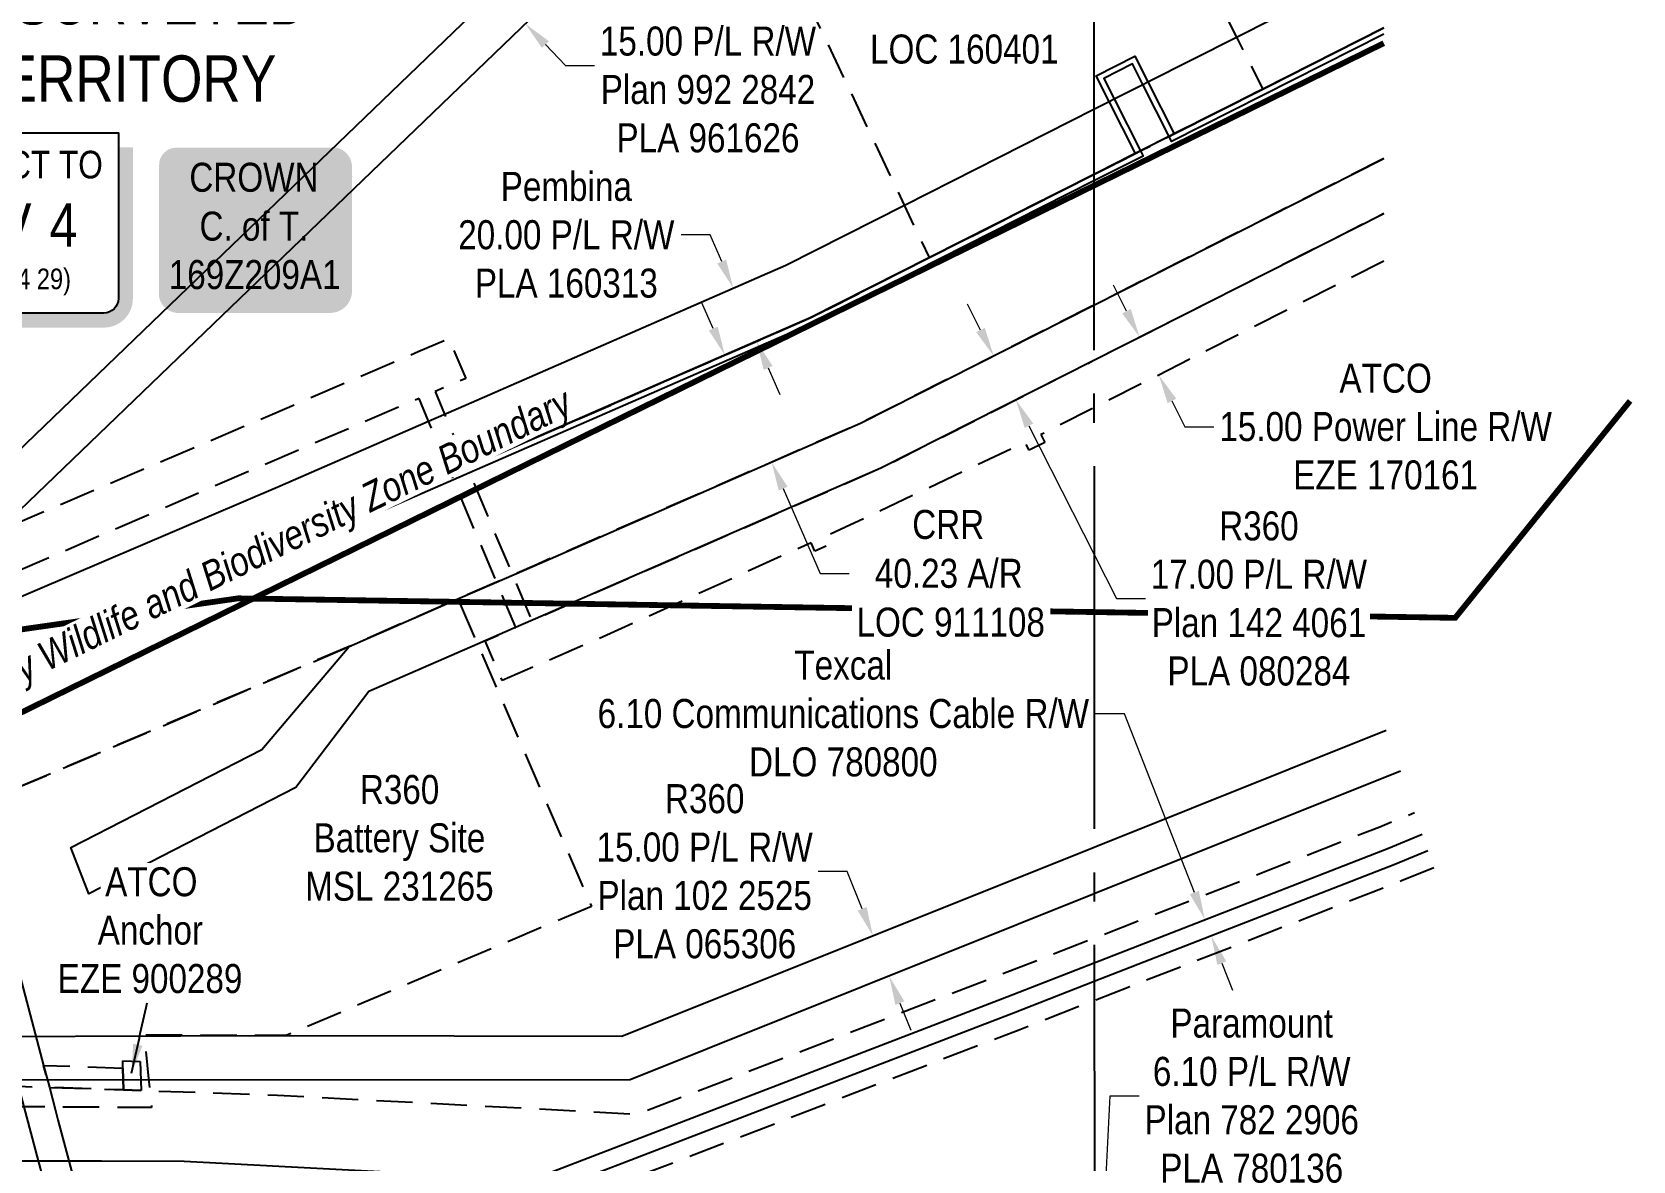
# Model space of a CAD drawing. Extents: x 497994 to 505890, y 6026126 to 6031630.
# Drawn here: x 501981 to 502532, y 6026602 to 6026991 of the extents above; entities that cross this region are included whole.
import ezdxf
from ezdxf.enums import TextEntityAlignment as Align

# ---------------------------------------------------------------- set-up
doc = ezdxf.new("R2010")
doc.units = 0
doc.header["$LTSCALE"] = 5
doc.header["$PDMODE"] = 3
doc.header["$PDSIZE"] = 20
for name, pattern in [('DASHDOT2', [12.7, 6.35, -3.175, 0, -3.175]), ('foc-ACCESSROAD', [3.75, 2.5, -1.25]), ('foc-FLOWLINE', [3.75, 2.5, -1.25]), ('foc-QUARTERLINE', [33, 25, -3, 2, -3])]:
    doc.linetypes.add(name, pattern=pattern)
doc.layers.get('Defpoints').update_dxf_attribs({"color": 9})
for name, color, linetype in [('AS-WILDLIFE', 131, 'DASHDOT2'), ('C-RW', 13, 'Continuous'), ('C-WS', 13, 'foc-ACCESSROAD'), ('CG-NOTES', 7, 'Continuous'), ('CTW', 7, 'Continuous'), ('F-AR', 190, 'foc-ACCESSROAD'), ('F-EZE', 190, 'foc-FLOWLINE'), ('F-RW', 190, 'Continuous'), ('F-WS', 190, 'foc-ACCESSROAD'), ('L-QSEC', 8, 'foc-QUARTERLINE'), ('L-UNS-T', 3, 'Continuous')]:
    doc.layers.add(name, color=color, linetype=linetype)
for name, color, linetype, lineweight in [('C-WS-T', 13, 'Continuous', 9), ('F-AR-T', 190, 'Continuous', 9), ('F-EZE-T', 190, 'Continuous', 9), ('F-RW-T', 190, 'Continuous', 9), ('F-WS-T', 190, 'Continuous', 9)]:
    doc.layers.add(name, color=color, linetype=linetype, lineweight=lineweight)
doc.styles.add('80', font='ARIALN.TTF', dxfattribs={"height": 10})
doc.styles.add('80CG', font='ARIALN.TTF', dxfattribs={"height": 10})
doc.styles.add('80L', font='ARIALN.TTF', dxfattribs={"height": 10})
doc.styles.add('HRV', font='ARIALN.TTF', dxfattribs={"height": 3})
doc.styles.add('MtXpl_Arial_Narrow', font='ARIALNI.TTF')
doc.dimstyles.new('Compass 5 000', dxfattribs={"dimscale": 5, "dimtxt": 9, "dimasz": 2, "dimexe": 0.2, "dimexo": 0.0625, "dimgap": 0.5, "dimtad": 0, "dimtih": 1, "dimtoh": 1, "dimzin": 0, "dimdsep": 46, "dimtxsty": '80CG', "dimcen": 0.1, "dimse1": 1, "dimse2": 1, "dimclrd": 256, "dimclrt": 256, "dimaunit": 1, "dimadec": 4, "dimazin": 0, "dimtfac": 0.06, "dimtofl": 0, "dimtmove": 0, "dimatfit": 1, "dimfxl": 0.2, "dimtolj": 1, "dimtzin": 0, "dimlwd": -1, "dimarcsym": 0})

# ---------------------------------------------------------------- blocks, each defined once
blk = doc.blocks.new('*D420')
at = {"layer": 'Defpoints', "color": 0, "transparency": 16777216}
for p in [(502401.89, 6026691.56), (502404.11, 6026685.88), (502384.73, 6026684.87)]:
    blk.add_point(p, dxfattribs=at)
at = {"layer": 'F-RW-T', "transparency": 16777216}
for p, q in [((502357.07, 6026755.84), (502347.07, 6026755.84)), ((502381.1, 6026694.19), (502357.07, 6026755.84)), ((502390.57, 6026669.88), (502394.2, 6026660.56))]:
    blk.add_line(p, q, dxfattribs=at)
for points in [[(502382.65, 6026694.8), (502379.54, 6026693.59), (502384.73, 6026684.87)], [(502392.12, 6026670.48), (502389.02, 6026669.27), (502386.94, 6026679.19)]]:
    blk.add_solid(points, dxfattribs=at)
at = {"layer": 'F-RW-T', "transparency": 16777216, "insert": (502260.15, 6026755.84), "char_height": 10, "attachment_point": 5, "style": '80CG'}
blk.add_mtext('\\A1;Texcal\\P6.10 Communications Cable R/W\\PDLO 780800', dxfattribs=at)
blk = doc.blocks.new('*U423')
h = blk.add_hatch(color=59)
edge = h.paths.add_edge_path()
edge.add_line((-26.5, -28.5), (26.5, -28.5))
edge.add_arc((26.5, -22.5), 6, 270, 360)
edge.add_line((32.5, -22.5), (32.5, 21))
edge.add_arc((26.5, 21), 6, 0, 90)
edge.add_line((26.5, 27), (-26.5, 27))
edge.add_arc((-26.5, 21), 6, 90, 180)
edge.add_line((-32.5, 21), (-32.5, -22.5))
edge.add_arc((-26.5, -22.5), 6, 180, 270)
at = {"color": 1, "flags": 128}
blk.add_lwpolyline([(-26.5, -28.5, 3, 3, 0), (26.5, -28.5, 3, 3, 0.414214), (32.5, -22.5, 3, 3, 0), (32.5, 21, 3, 0, 0.414214), (26.5, 27, 0, 0, 0), (-26.5, 27, 0, 0, 0.414214), (-32.5, 21, 0, 0, 0), (-32.5, -22.5, 0, 3, 0.414214)], format="xyseb", close=True, dxfattribs=at)
blk.add_lwpolyline([(-23.15, 2.52, 0, 7.5, 0), (0, 0, 0, 0, 0)], format="xyseb", dxfattribs=at)
at = {"color": 1, "style": '80'}
blk.add_attdef('ENTER_TEXT_001', (-35.99, -5), '', height=10, dxfattribs=at)
blk = doc.blocks.new('HRV')
blk.add_lwpolyline([(-35.14, 31.6), (37.21, 31.6), (37.21, -25.54, -0.414214), (32.21, -30.54), (-40.14, -30.54), (-40.14, 26.6, -0.414214)], format="xyb", close=True)
at = {"const_width": 5, "flags": 128}
blk.add_lwpolyline([(-35.14, -33.04), (32.21, -33.04, 0.414214), (39.71, -25.54), (39.71, 26.6)], format="xyb", dxfattribs=at)
at = {"style": '80L'}
blk.add_text('SUBJECT TO', height=9.5, dxfattribs=at).set_placement((-2.01, 13.06), align=Align.BOTTOM_CENTER)
blk.add_attdef('(N.W.1/4 00)', text='', height=7.12, dxfattribs=at).set_placement((-2.01, -24.45), align=Align.BOTTOM_CENTER)
at = {"layer": 'CTW', "color": 3, "style": 'HRV'}
blk.add_text('HRV', height=15, dxfattribs=at).set_placement((-10.88, -0.18), align=Align.MIDDLE_CENTER)
blk.add_attdef('0', text='', height=15, dxfattribs=at).set_placement((18.28, -0.18), align=Align.MIDDLE_CENTER)
blk = doc.blocks.new('*D430')
at = {"layer": 'Defpoints', "color": 0, "transparency": 16777216}
for p in [(502373.29, 6026891.24), (502379.9, 6026878.17), (502368.84, 6026872.58)]:
    blk.add_point(p, dxfattribs=at)
at = {"layer": 'F-EZE-T', "transparency": 16777216}
for p, q in [((502357.72, 6026894.56), (502353.2, 6026903.49)), ((502373.36, 6026863.66), (502377.87, 6026854.74)), ((502377.87, 6026854.74), (502387.87, 6026854.74))]:
    blk.add_line(p, q, dxfattribs=at)
for points in [[(502359.2, 6026895.32), (502356.23, 6026893.81), (502362.23, 6026885.64)], [(502374.85, 6026864.41), (502371.87, 6026862.91), (502368.84, 6026872.58)]]:
    blk.add_solid(points, dxfattribs=at)
at = {"layer": 'F-EZE-T', "transparency": 16777216, "insert": (502447.01, 6026854.74), "char_height": 10, "attachment_point": 5, "style": '80CG'}
blk.add_mtext('\\A1;ATCO\\P15.00 Power Line R/W\\PEZE 170161', dxfattribs=at)
blk = doc.blocks.new('*D457')
at = {"layer": 'Defpoints', "color": 0, "transparency": 16777216}
for p in [(502222.06, 6026902.44), (502222.24, 6026902.52), (502230.07, 6026884.1)]:
    blk.add_point(p, dxfattribs=at)
at = {"layer": 'F-RW-T', "transparency": 16777216}
for p, q in [((502214.24, 6026920.85), (502204.24, 6026920.85)), ((502218.24, 6026911.68), (502214.24, 6026920.85)), ((502234.26, 6026875.01), (502238.26, 6026865.85))]:
    blk.add_line(p, q, dxfattribs=at)
for points in [[(502219.77, 6026912.35), (502216.71, 6026911.01), (502222.24, 6026902.52)], [(502235.78, 6026875.68), (502232.73, 6026874.35), (502230.25, 6026884.18)]]:
    blk.add_solid(points, dxfattribs=at)
at = {"layer": 'F-RW-T', "transparency": 16777216, "insert": (502164.7, 6026920.85), "char_height": 10, "attachment_point": 5, "style": '80CG'}
blk.add_mtext('\\A1;Pembina\\P20.00 P/L R/W\\PPLA 160313', dxfattribs=at)
blk = doc.blocks.new('*D458')
at = {"layer": 'Defpoints', "color": 0, "transparency": 16777216}
for p in [(502301.77, 6026874.01), (502319.6, 6026864.02), (502309.43, 6026858.87)]:
    blk.add_point(p, dxfattribs=at)
at = {"layer": 'F-RW-T', "transparency": 16777216}
for p, q in [((502307.43, 6026888.08), (502302.92, 6026897)), ((502324.12, 6026855.1), (502354.27, 6026795.5)), ((502354.27, 6026795.5), (502364.27, 6026795.5))]:
    blk.add_line(p, q, dxfattribs=at)
for points in [[(502308.92, 6026888.83), (502305.94, 6026887.32), (502311.95, 6026879.15)], [(502325.6, 6026855.85), (502322.63, 6026854.34), (502319.6, 6026864.02)]]:
    blk.add_solid(points, dxfattribs=at)
at = {"layer": 'F-RW-T', "transparency": 16777216, "insert": (502403.35, 6026795.5), "char_height": 10, "attachment_point": 5, "style": '80CG', "bg_fill": 3, "box_fill_scale": 1.1, "bg_fill_color": 256, "bg_fill_true_color": 13158600, "bg_fill_transparency": 0}
blk.add_mtext('\\A1;R360\\P17.00 P/L R/W\\PPlan 142 4061\\PPLA 080284', dxfattribs=at)
blk = doc.blocks.new('*D459')
at = {"layer": 'Defpoints', "color": 0, "transparency": 16777216}
for p in [(502315.76, 6026697.5), (502321.34, 6026683.58), (502275.93, 6026665.39)]:
    blk.add_point(p, dxfattribs=at)
at = {"layer": 'F-RW-T', "transparency": 16777216}
for p, q in [((502261.47, 6026701.48), (502251.47, 6026701.48)), ((502266.63, 6026688.59), (502261.47, 6026701.48)), ((502279.65, 6026656.1), (502283.37, 6026646.82))]:
    blk.add_line(p, q, dxfattribs=at)
for points in [[(502268.18, 6026689.21), (502265.08, 6026687.97), (502270.35, 6026679.31)], [(502281.19, 6026656.72), (502278.1, 6026655.48), (502275.93, 6026665.39)]]:
    blk.add_solid(points, dxfattribs=at)
at = {"layer": 'F-RW-T', "transparency": 16777216, "insert": (502212.38, 6026701.48), "char_height": 10, "width": 372.4986, "attachment_point": 5, "style": '80CG'}
blk.add_mtext('\\A1;R360\\P15.00 P/L R/W\\PPlan 102 2525\\PPLA 065306', dxfattribs=at)
blk = doc.blocks.new('*D460')
at = {"layer": 'Defpoints', "color": 0, "transparency": 16777216}
for p in [(502165.88, 6027029.35), (502176.34, 6027018.49), (502150.56, 6026993.67)]:
    blk.add_point(p, dxfattribs=at)
at = {"layer": 'F-RW-T', "transparency": 16777216}
for p, q in [((502133.17, 6027011.74), (502126.23, 6027018.94)), ((502157.49, 6026986.47), (502164.43, 6026979.26)), ((502164.43, 6026979.26), (502174.43, 6026979.26))]:
    blk.add_line(p, q, dxfattribs=at)
for points in [[(502134.37, 6027012.89), (502131.97, 6027010.58), (502140.1, 6027004.53)], [(502158.69, 6026987.62), (502156.29, 6026985.31), (502150.56, 6026993.67)]]:
    blk.add_solid(points, dxfattribs=at)
at = {"layer": 'F-RW-T', "transparency": 16777216, "insert": (502213.51, 6026979.26), "char_height": 10, "attachment_point": 5, "style": '80CG'}
blk.add_mtext('\\A1;R360\\P15.00 P/L R/W\\PPlan 992 2842\\PPLA 961626', dxfattribs=at)
blk = doc.blocks.new('*D478')
at = {"layer": 'Defpoints', "color": 0, "transparency": 16777216}
for p in [(502278.13, 6026559.77), (502277.81, 6026553.68), (502348.55, 6026556.06)]:
    blk.add_point(p, dxfattribs=at)
at = {"layer": 'F-RW-T', "transparency": 16777216}
for p, q in [((502349.08, 6026566.05), (502352.13, 6026624.15)), ((502352.13, 6026624.15), (502362.13, 6026624.15)), ((502347.71, 6026539.99), (502347.18, 6026530))]:
    blk.add_line(p, q, dxfattribs=at)
for points in [[(502347.41, 6026566.14), (502350.74, 6026565.96), (502348.55, 6026556.06)], [(502346.04, 6026540.08), (502349.37, 6026539.9), (502348.23, 6026549.98)]]:
    blk.add_solid(points, dxfattribs=at)
at = {"layer": 'F-RW-T', "transparency": 16777216, "insert": (502400.87, 6026624.15), "char_height": 10, "attachment_point": 5, "style": '80CG'}
blk.add_mtext('\\A1;Paramount\\P6.10 P/L R/W\\PPlan 782 2906\\PPLA 780136', dxfattribs=at)

msp = doc.modelspace()

# ---------------------------------------------------------------- linework, layer by layer
at = {"layer": 'AS-WILDLIFE', "const_width": 1.999, "flags": 128}
for points in [[(502446.386, 6026986.941), (501805.896, 6026672.218), (501578.354, 6026555.801), (501573.801, 6026246.153)], [(502531.239, 6026863.631), (502470.984, 6026788.875), (502051.637, 6026795.595), (501912.53, 6026775.649), (501566.557, 6026736.702), (500915.36, 6026696.54), (500831.073, 6026699.549), (500622.982, 6026723.859)]]:
    msp.add_lwpolyline(points, dxfattribs=at)
at = {"layer": 'C-RW'}
for points in [[(501950.468, 6026763.315), (502073.971, 6026815.95), (502124.181, 6026837.868), (502125.04, 6026838.244), (502130.537, 6026840.644), (502137.922, 6026843.866), (502248.769, 6026892.261), (502289.814, 6026913.025), (502346.466, 6026941.686), (502360.78, 6026948.927), (502351.724, 6026966.83), (502347.246, 6026975.683), (502360.623, 6026982.45), (502365.099, 6026973.603), (502374.158, 6026955.694), (502404.676, 6026971.133), (502446.382, 6026992.233)], [(502446.384, 6026989.994), (502373.277, 6026953.009), (502372.375, 6026954.793), (502363.316, 6026972.7), (502359.742, 6026979.765), (502349.932, 6026974.801), (502353.508, 6026967.733), (502362.565, 6026949.83), (502363.467, 6026948.046), (502347.369, 6026939.903), (502346.468, 6026939.447), (502249.621, 6026890.452), (502131.314, 6026838.803), (502125.818, 6026836.403), (502074.761, 6026814.115), (501950.983, 6026761.37)]]:
    msp.add_lwpolyline(points, dxfattribs=at)
at = {"layer": 'C-WS', "flags": 128}
msp.add_lwpolyline([(502346.415, 6027026.363), (502355.748, 6027007.959), (502379.816, 6027020.162), (502391.976, 6026996.181), (502395.594, 6026989.046), (502404.676, 6026971.133), (502346.466, 6026941.686), (502289.814, 6026913.025), (502281.224, 6026931.125), (502277.791, 6026938.357), (502243.317, 6027010.994), (502291.172, 6027033.707), (502329.983, 6027058.769), (502346.415, 6027026.363)], close=True, dxfattribs=at)
at = {"layer": 'F-AR', "flags": 128}
for points in [[(501032.601, 6026245.897), (501062.083, 6026264.855), (501188.131, 6026345.898), (501235.075, 6026376.084), (501314.111, 6026426.913), (501432.635, 6026501.28), (501436.297, 6026503.64), (501473.666, 6026527.277), (501524.81, 6026559.683), (501554.96, 6026578.786), (501564.262, 6026584.679), (501569.757, 6026588.162), (501590.439, 6026599.513), (501598.318, 6026603.836), (501599.298, 6026604.374), (501621.801, 6026616.725), (501642.337, 6026627.997), (501648.824, 6026631.079), (501655.052, 6026634.039), (501724.735, 6026667.154), (501786.95, 6026693.65), (501799.679, 6026699.071), (501904.272, 6026743.632), (501905.319, 6026744.076), (501919.111, 6026749.953), (501931.915, 6026755.41), (501936.425, 6026757.333), (501941.088, 6026759.316), (501941.997, 6026759.708), (501950.468, 6026763.315), (502073.971, 6026815.95), (502124.181, 6026837.868), (502125.04, 6026838.244), (502130.537, 6026840.644), (502137.922, 6026843.866), (502248.769, 6026892.261), (502289.814, 6026913.025), (502346.466, 6026941.686), (502360.78, 6026948.927), (502362.565, 6026949.83), (502372.375, 6026954.793), (502374.158, 6026955.694), (502404.676, 6026971.133), (502446.382, 6026992.233)], [(502446.409, 6026947.184), (502346.493, 6026896.634), (502266.021, 6026855.92), (502153.574, 6026806.83), (502139.833, 6026800.831), (502127.363, 6026795.388), (502089.889, 6026779.029), (501989.179, 6026736.11), (501960.873, 6026724.047), (501957.76, 6026722.721), (501952.188, 6026720.346), (501951.48, 6026720.048), (501942.363, 6026716.159), (501934.884, 6026712.971), (501921.092, 6026707.094), (501920.031, 6026706.643), (501842.943, 6026673.807), (501829.798, 6026668.207), (501741.262, 6026630.497), (501716.286, 6026618.625), (501702.499, 6026612.073), (501683.455, 6026603.022), (501660.656, 6026592.185), (501651.656, 6026587.246), (501645.394, 6026583.808), (501640.223, 6026580.97), (501619.685, 6026569.612), (501619.278, 6026569.468), (501618.641, 6026569.225), (501609.655, 6026564.193), (501596.144, 6026556.768), (501589.104, 6026552.904), (501588.54, 6026552.559), (501567.789, 6026539.394), (501554.981, 6026531.269), (501524.831, 6026512.144), (501480.107, 6026483.774), (501454.6, 6026467.594), (501335.67, 6026392.973), (501309.482, 6026376.128), (501262.526, 6026345.941), (501186.445, 6026297.018), (501107.003, 6026245.936)]]:
    msp.add_lwpolyline(points, dxfattribs=at)
at = {"layer": 'F-AR-T'}
for p, q in [((502215.335, 6026888.569), (502211.336, 6026897.729)), ((502239.419, 6026833.401), (502252.19, 6026804.149)), ((502252.19, 6026804.149), (502262.185, 6026804.149))]:
    msp.add_line(p, q, dxfattribs=at)
for points in [[(502216.862, 6026889.236), (502213.808, 6026887.903), (502219.334, 6026879.41)], [(502240.946, 6026834.068), (502237.893, 6026832.735), (502235.421, 6026842.561)]]:
    msp.add_solid(points, dxfattribs=at)
at = {"layer": 'F-EZE', "flags": 128}
msp.add_lwpolyline([(502446.431, 6026911.849), (502346.515, 6026861.28), (502328.231, 6026852.026), (502329.567, 6026849.298), (502324.181, 6026846.661), (502322.845, 6026849.389), (502260.944, 6026820.089), (502254.508, 6026817.202), (502255.819, 6026814.28), (502250.347, 6026811.827), (502249.037, 6026814.748), (502179.974, 6026783.481), (502158.629, 6026774.165), (502142.583, 6026767.292), (502136.729, 6026780.961), (502146.439, 6026785.2), (502147.297, 6026785.575), (502140.691, 6026801.206), (502125.041, 6026838.243), (502117.255, 6026856.667), (502113.958, 6026864.471), (502059.231, 6026841.01), (501943.165, 6026790.873), (501937.544, 6026788.701), (501933.777, 6026786.854), (501924.593, 6026782.925), (501898.665, 6026771.989), (501807.7, 6026732.893), (501771.442, 6026717.443), (501770.164, 6026716.905), (501757.249, 6026711.501), (501712.002, 6026693.01), (501655.902, 6026664.946), (501649.252, 6026661.674), (501608.208, 6026641.091), (501600.364, 6026646.166), (501593.106, 6026650.863), (501589.908, 6026652.933), (501597.061, 6026807.525), (501597.702, 6026821.393), (501599.032, 6026850.135), (501602.583, 6026849.979), (501609.516, 6026849.674), (501607.568, 6026815.7), (501606.947, 6026801.587), (501600.936, 6026664.844), (501601.26, 6026664.635), (501610.2, 6026658.85), (501705.703, 6026706.623), (501741.367, 6026721.048), (501754.376, 6026726.471), (501755.542, 6026726.955), (501807.701, 6026749.188), (501920.658, 6026798.242), (501927.762, 6026801.271), (501929.366, 6026801.776), (501929.757, 6026802.049), (501939.115, 6026806.111), (501968.848, 6026818.783), (502053.339, 6026854.796), (502113.634, 6026880.643), (502124.164, 6026885.158), (502130.066, 6026871.376), (502119.469, 6026866.834), (502122.751, 6026859.067), (502130.537, 6026840.642), (502146.188, 6026803.606), (502152.794, 6026787.974), (502160.18, 6026791.199), (502173.955, 6026797.212), (502273.096, 6026840.491), (502326.008, 6026867.26), (502346.505, 6026877.659), (502446.421, 6026928.312)], dxfattribs=at)
at = {"layer": 'F-EZE'}
msp.add_lwpolyline([(502017.879, 6026635.983), (502018.163, 6026625.985), (502012.153, 6026626.191), (502011.94, 6026633.704), (502011.87, 6026636.189), (502017.879, 6026635.983)], close=True, dxfattribs=at)
at = {"layer": 'F-EZE', "flags": 128}
msp.add_lwpolyline([(502011.94, 6026633.704), (502012.153, 6026626.191), (501986.575, 6026627.069), (501984.568, 6026634.644), (502011.94, 6026633.704)], close=True, dxfattribs=at)
at = {"layer": 'F-RW'}
for points in [[(502294.458, 6027132.17), (501967.119, 6026817.119)], [(501938.068, 6026810.019), (502022.131, 6026890.909), (502253.904, 6027114.113)], [(501945.293, 6026782.84), (502066.111, 6026834.331), (502116.395, 6026856.291), (502130.135, 6026862.292), (502240.341, 6026910.421), (502281.224, 6026931.125), (502346.452, 6026964.159), (502351.724, 6026966.83), (502353.508, 6026967.733), (502363.316, 6026972.7), (502365.099, 6026973.603), (502395.594, 6026989.046), (502446.369, 6027014.761)], [(502446.382, 6026992.233), (502404.676, 6026971.133), (502374.158, 6026955.694), (502372.375, 6026954.793), (502362.565, 6026949.83), (502360.78, 6026948.927), (502346.466, 6026941.686), (502289.814, 6026913.025), (502248.769, 6026892.261), (502137.922, 6026843.866), (502130.537, 6026840.644), (502125.04, 6026838.244), (502124.181, 6026837.868), (502073.971, 6026815.95), (501950.468, 6026763.315)], [(502446.421, 6026928.178), (502346.505, 6026877.63), (502273.096, 6026840.491), (502160.18, 6026791.199), (502146.439, 6026785.2), (502134.118, 6026779.821), (502096.644, 6026763.462), (502071.445, 6026730.377), (502000.13, 6026693.805), (501993.918, 6026709.71), (502059.732, 6026743.461), (502089.889, 6026779.029), (502127.363, 6026795.388), (502139.833, 6026800.831), (502153.574, 6026806.83), (502266.021, 6026855.92), (502346.493, 6026896.634), (502446.409, 6026947.184)], [(502452.134, 6026735.982), (502346.616, 6026693.706), (502186.731, 6026629.648), (501922.671, 6026629.501), (501922.707, 6026644.502), (502068.141, 6026644.928), (502183.854, 6026644.657), (502346.606, 6026709.862), (502447.249, 6026750.186)], [(501960.873, 6026724.047), (501984.568, 6026634.644), (501986.575, 6026627.069), (501988.679, 6026619.132), (501989.537, 6026615.894), (501993.294, 6026601.716), (501994.912, 6026595.615), (502000.439, 6026574.759), (501990.721, 6026572.183), (501989.089, 6026578.335), (501984.503, 6026595.635), (501984.343, 6026596.239), (501982.884, 6026601.736), (501976.339, 6026626.395)], [(501966.164, 6026601.767), (501982.884, 6026601.736), (501993.294, 6026601.716), (502002.404, 6026601.698), (502004.498, 6026601.694), (502033.035, 6026601.64), (502152.781, 6026595.342), (502316.533, 6026658.301), (502346.63, 6026670.029), (502447.963, 6026709.516), (502459.592, 6026714.295)], [(502461.579, 6026708.52), (502450.229, 6026703.855), (502346.634, 6026663.486), (502318.735, 6026652.614), (502153.758, 6026589.184), (502073.566, 6026593.402), (502063.571, 6026593.928), (502049.405, 6026594.672), (502037.446, 6026595.302), (502032.869, 6026595.542), (502006.378, 6026595.593), (502004.285, 6026595.597), (501994.912, 6026595.615), (501984.503, 6026595.635), (501984.147, 6026595.635), (501976.628, 6026595.65)]]:
    msp.add_lwpolyline(points, dxfattribs=at)
at = {"layer": 'F-WS', "flags": 128}
for points in [[(501749.955, 6026146.179), (501873.366, 6026259.3), (501896.198, 6026280.22), (501954.117, 6026333.31), (501954.099, 6026342.797), (501954.091, 6026346.509), (501954.033, 6026376.667), (501931.748, 6026376.645), (501923.466, 6026376.637), (501912.896, 6026376.626), (501892.25, 6026376.606), (501879.923, 6026376.594), (501884.211, 6026405.589), (501884.939, 6026410.517), (501885.672, 6026415.476), (501886.529, 6026421.275), (501894.68, 6026476.396), (501894.854, 6026477.572), (501898.111, 6026499.599), (501861.355, 6026496.715), (501853.764, 6026496.119), (501843.801, 6026495.337), (501833.837, 6026494.555), (501789.878, 6026491.106), (501791.267, 6026468.28), (501835.694, 6026471.767), (501836.799, 6026458.197), (501848.282, 6026430.456), (501697.715, 6026418.641), (501692.176, 6026488.873), (501691.39, 6026498.845), (501686.61, 6026559.451), (501685.411, 6026574.647), (501650.544, 6026571.912), (501644.528, 6026571.441), (501639.778, 6026571.067), (501637.506, 6026570.889), (501634.26, 6026570.634), (501619.682, 6026569.601), (501619.279, 6026569.466), (501618.639, 6026569.265), (501611.654, 6026568.859), (501589.063, 6026567.087), (501590.509, 6026597.777), (501621.029, 6026599.483), (501641.106, 6026600.605), (501646.635, 6026600.914), (501652.673, 6026601.251), (501672.336, 6026602.35), (501680.094, 6026602.819), (501683.455, 6026603.022), (501696.985, 6026603.84), (501717.224, 6026605.086), (501916.752, 6026617.277), (501937.47, 6026618.542), (501967.532, 6026620.38), (501966.014, 6026627.245), (501965.881, 6026627.769), (501963.505, 6026636.613), (501962.631, 6026639.864), (501959.298, 6026652.222), (501956.83, 6026661.507), (501942.363, 6026716.16), (501931.915, 6026755.41), (501926.721, 6026774.927), (501925.907, 6026777.758), (501924.643, 6026782.738), (501921.596, 6026794.002), (501920.752, 6026797.362), (501880.674, 6026947.971), (501840.513, 6027113.137), (501836.138, 6027131.124), (501830.064, 6027156.103), (501827.11, 6027168.251), (501826.533, 6027170.608), (501826.406, 6027171.131), (501822.75, 6027186.102), (501821.198, 6027192.46), (501814.983, 6027218.105), (501807.71, 6027248.115), (501791.282, 6027315.907), (501801.633, 6027315.919), (501818.064, 6027248.11), (501820.455, 6027238.245), (501823.533, 6027225.543), (501823.747, 6027224.662), (501825.337, 6027218.1), (501830.974, 6027194.839), (501831.162, 6027194.068), (501833.109, 6027186.099), (501834.643, 6027179.817), (501834.831, 6027179.048), (501836.761, 6027171.141), (501836.888, 6027170.618), (501837.083, 6027169.826), (501838.306, 6027164.793), (501840.065, 6027157.56), (501840.414, 6027156.12), (501846.063, 6027132.892), (501846.49, 6027131.139), (501850.437, 6027114.906), (501850.866, 6027113.142), (501890.427, 6026950.45), (501927.359, 6026811.111), (501929.102, 6026804.535), (501929.762, 6026802.026), (501929.961, 6026801.284), (501931.747, 6026794.556), (501932.98, 6026789.893), (501933.832, 6026786.65), (501934.148, 6026785.464), (501935.056, 6026782.062), (501935.909, 6026778.841), (501940.252, 6026762.475), (501941.089, 6026759.316), (501950.581, 6026723.543), (501950.997, 6026721.902), (501951.481, 6026720.051), (501975.48, 6026629.633), (501976.065, 6026627.43), (501978.348, 6026627.351), (501986.575, 6026627.069), (502012.153, 6026626.191), (502018.163, 6026625.985), (502021.212, 6026625.88), (502065.172, 6026624.372), (502075.167, 6026623.846), (502189.231, 6026617.847), (502313.672, 6026665.692), (502346.625, 6026678.532), (502445.018, 6026716.874), (502457.01, 6026721.803)], [(502463.565, 6026702.744), (502452.495, 6026698.194), (502346.637, 6026656.944), (502320.935, 6026646.929), (502193.153, 6026597.799), (502346.678, 6026589.724), (502459.024, 6026583.815)]]:
    msp.add_lwpolyline(points, dxfattribs=at)
msp.add_lwpolyline([(502173.349, 6026689.406), (502068.141, 6026644.928), (502019.229, 6026645.043), (502020.781, 6026630.04), (502021.212, 6026625.88), (502021.809, 6026620.107), (501988.376, 6026620.275), (501987.235, 6026620.28), (501984.003, 6026620.297), (501977.949, 6026620.327), (501967.532, 6026620.38), (501937.47, 6026618.542), (501916.753, 6026617.276), (501717.224, 6026605.086), (501716.682, 6026612.901), (501716.286, 6026618.625), (501741.262, 6026630.497), (501829.797, 6026668.211), (501842.942, 6026673.811), (501920.03, 6026706.652), (501921.091, 6026707.102), (501934.882, 6026712.979), (501942.362, 6026716.166), (501951.478, 6026720.054), (501952.187, 6026720.353), (501957.76, 6026722.727), (501960.873, 6026724.053), (501989.179, 6026736.115), (502089.889, 6026779.029), (502127.363, 6026795.388), (502134.118, 6026779.821), (502173.349, 6026689.406)], close=True, dxfattribs=at)
at = {"layer": 'L-QSEC', "flags": 128}
msp.add_lwpolyline([(502346.328, 6027171.143), (502346.812, 6026367.02)], dxfattribs=at)

# ---------------------------------------------------------------- block references
at = {"layer": 'CG-NOTES', "xscale": 0.9994709999999999, "yscale": 0.9994709999999999, "zscale": 0.9994709999999999}
msp.add_blockref('HRV', (501973.164, 6026924.441), dxfattribs=at).add_auto_attribs({'(N.W.1/4 00)': '(S.W.1/4 29)', '0': '4'})
at = {"layer": 'CG-NOTES'}
ref = msp.add_blockref('*U423', (502056.864, 6026923.962), dxfattribs=dict(at, xscale=0.9994709999999999, yscale=0.9994709999999999, zscale=0.9994709999999999))
ref.add_attrib('ENTER_TEXT_001', 'CROWN', (502034.816, 6026935.728), dxfattribs={"layer": '0', "color": 1, "height": 9.9947, "style": '80'})
ref.add_attrib('ENTER_TEXT_002', 'C. of T.', (502038.31, 6026918.893), dxfattribs={"layer": '0', "color": 1, "height": 9.9947, "style": '80'})
ref.add_attrib('ENTER_TEXT_003', '169Z209A1', (502027.708, 6026902.194), dxfattribs={"layer": '0', "color": 1, "height": 9.9947, "style": '80'})

# ---------------------------------------------------------------- texts
at = {"layer": 'C-WS-T', "insert": (502244.749, 6027023.237), "char_height": 9.99471, "width": 111.22729, "attachment_point": 1, "style": '80L'}
msp.add_mtext('\\pi40.76816;Veren\\P\\pi14.26105;Water Reservoir\\P\\pi24.61709;LOC 160401', dxfattribs=at)
at = {"layer": 'F-AR-T', "style": '80CG'}
for s, p in [('CRR', (502283.892, 6026816.068)), ('40.23 A/R', (502271.034, 6026799.237))]:
    msp.add_text(s, height=9.9947, dxfattribs=at).set_placement(p)
at = {"layer": 'F-EZE-T', "style": '80L'}
for s, p in [('Anchor', (502003.245, 6026676.265)), ('EZE 900289', (501989.439, 6026659.566))]:
    msp.add_text(s, height=9.9947, dxfattribs=at).set_placement(p)
at = {"layer": 'F-WS-T', "insert": (502073.943, 6026734.718), "char_height": 9.99471, "width": 65.16783, "attachment_point": 1, "style": '80L'}
msp.add_mtext('\\pi19.62352;R360\\P\\pi3.65993;Battery Site\\P\\pi0.78287;MSL 231265', dxfattribs=at)
at = {"layer": 'L-UNS-T', "color": 3, "insert": (502011.841, 6026987.939), "char_height": 15.99154, "attachment_point": 5, "style": '80L'}
msp.add_mtext_dynamic_manual_height_columns('UNSURVEYED TERRITORY', width=126.34688, gutter_width=47.475, heights=[0], dxfattribs=at)

# ---------------------------------------------------------------- dimensions: what is measured, and where the dimension line sits
at = {"layer": 'F-EZE-T'}
dim = msp.add_linear_dim(base=(502368.843, 6026872.58), p1=(502373.286, 6026891.236), p2=(502379.896, 6026878.175), angle=296.845, text='ATCO\\P15.00 Power Line R/W\\PEZE 170161', dimstyle='Compass 5 000', dxfattribs=at)
dim.commit()
dim.dimension.update_dxf_attribs({"geometry": '*D430', "text_midpoint": (502447.015, 6026854.736), "dimtype": 161})
at = {"layer": 'F-RW-T'}
for base, p1, p2, angle, text, picture, middle in [((502150.556, 6026993.671), (502165.885, 6027029.348), (502176.339, 6027018.485), 313.90418, 'R360\\P15.00 P/L R/W\\PPlan 992 2842\\PPLA 961626', '*D460', (502213.511, 6026979.26)), ((502348.553, 6026556.063), (502277.813, 6026553.68), (502278.133, 6026559.766), 86.98941, 'Paramount\\P6.10 P/L R/W\\PPlan 782 2906\\PPLA 780136', '*D478', (502400.869, 6026624.151))]:
    dim = msp.add_linear_dim(base=base, p1=p1, p2=p2, angle=angle, text=text, dimstyle='Compass 5 000', dxfattribs=at)
    dim.commit()
    dim.dimension.update_dxf_attribs({"geometry": picture, "text_midpoint": middle, "dimtype": 161})

# ---------------------------------------------------------------- leaders
at = {"layer": 'F-EZE-T', "path_type": 1}
msp.add_leader([(502014.886, 6026631.981), (502020.273, 6026656.14)], dimstyle='Compass 5 000', override={"dimgap": 0.5, "dimtad": 0}, dxfattribs=at)

# ---------------------------------------------------------------- next in the draw order: texts
at = {"layer": 'AS-WILDLIFE', "insert": (501960.909, 6026769.247), "char_height": 9.99471, "width": 237.55397, "attachment_point": 1, "rotation": 26.16854, "style": 'MtXpl_Arial_Narrow', "bg_fill": 3, "box_fill_scale": 1.15, "bg_fill_color": 256, "bg_fill_true_color": 256, "bg_fill_transparency": 0}
msp.add_mtext('Key Wildlife and Biodiversity Zone Boundary', dxfattribs=at)
at = {"layer": 'F-AR-T', "insert": (502264.683, 6026792.4), "char_height": 9.9947, "width": 65.25618, "attachment_point": 1, "style": '80CG', "bg_fill": 3, "box_fill_scale": 1.15, "bg_fill_color": 256, "bg_fill_true_color": 256, "bg_fill_transparency": 0}
msp.add_mtext('LOC 911108', dxfattribs=at)

# ---------------------------------------------------------------- next in the draw order: dimensions: what is measured, and where the dimension line sits
at = {"layer": 'F-RW-T'}
for base, p1, p2, angle, text, picture, middle in [((502222.244, 6026902.517), (502230.074, 6026884.099), (502222.064, 6026902.439), 113.5917, 'Pembina\\P20.00 P/L R/W\\PPLA 160313', '*D457', (502164.7, 6026920.846)), ((502384.727, 6026684.874), (502404.105, 6026685.882), (502401.891, 6026691.563), 111.28964, 'Texcal\\P6.10 Communications Cable R/W\\PDLO 780800', '*D420', (502260.15, 6026755.838))]:
    dim = msp.add_linear_dim(base=base, p1=p1, p2=p2, angle=angle, text=text, dimstyle='Compass 5 000', dxfattribs=at)
    dim.commit()
    dim.dimension.update_dxf_attribs({"geometry": picture, "text_midpoint": middle, "dimtype": 161})

# ---------------------------------------------------------------- next in the draw order: dimensions: what is measured, and where the dimension line sits
dim = msp.add_linear_dim(base=(502319.602, 6026864.019), p1=(502301.773, 6026874.008), p2=(502309.43, 6026858.873), angle=296.83562, text='R360\\P17.00 P/L R/W\\PPlan 142 4061\\PPLA 080284', dimstyle='Compass 5 000', override={"dimtfill": 1}, dxfattribs=at)
dim.commit()
dim.dimension.update_dxf_attribs({"geometry": '*D458', "text_midpoint": (502403.354, 6026795.498), "dimtype": 161})

# ---------------------------------------------------------------- next in the draw order: dimensions: what is measured, and where the dimension line sits
dim = msp.add_linear_dim(base=(502275.928, 6026665.385), p1=(502315.758, 6026697.503), p2=(502321.337, 6026683.579), angle=291.83358, text='R360\\P15.00 P/L R/W\\PPlan 102 2525\\PPLA 065306', dimstyle='Compass 5 000', dxfattribs=at)
dim.commit()
dim.dimension.update_dxf_attribs({"geometry": '*D459', "text_midpoint": (502212.38, 6026701.483), "dimtype": 161})

# ---------------------------------------------------------------- next in the draw order: texts
at = {"layer": 'F-EZE-T', "insert": (502005.805, 6026702.917), "char_height": 9.9947, "width": 31.97717, "attachment_point": 1, "style": '80L', "bg_fill": 3, "box_fill_scale": 1.15, "bg_fill_color": 256, "bg_fill_true_color": 256, "bg_fill_transparency": 0}
msp.add_mtext('ATCO', dxfattribs=at)

doc.saveas('drawing.dxf')
